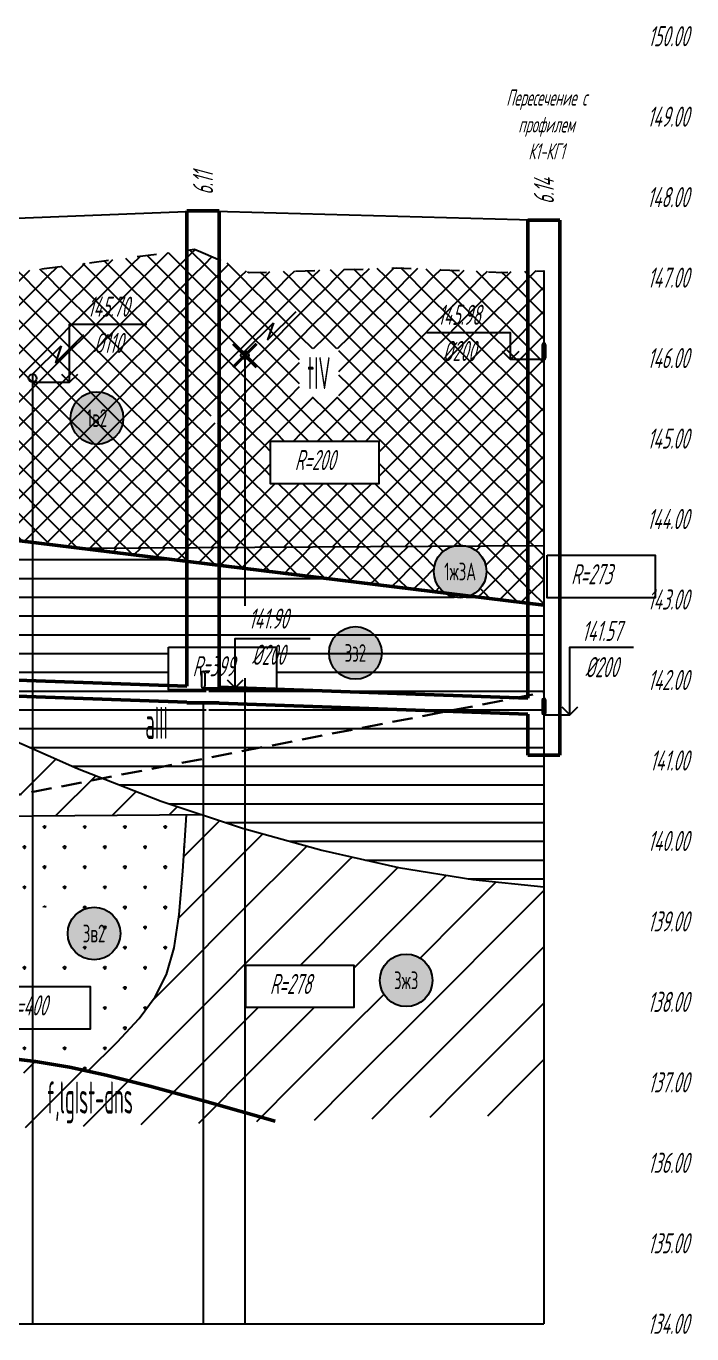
# Model space of a CAD drawing. Header units: metres. Extents: x -34 to 1749, y -3376 to -2956.
# Drawn here: x 753.7 to 836.4, y -3227.7 to -3065.2 of the extents above; entities that cross this region are included whole.
import ezdxf
from ezdxf.enums import TextEntityAlignment as Align

# ---------------------------------------------------------------- set-up
doc = ezdxf.new("R2010")
doc.units = ezdxf.units.M
doc.header["$LTSCALE"] = 0.2
for name, pattern in [('ACAD_ISO03W100', [30, 12, -18]), ('CONTINUA', [0]), ('штриховая', [19.05, 12.7, -6.35])]:
    doc.linetypes.add(name, pattern=pattern)
for name, color, linetype in [('PR_RD', 7, 'Continuous'), ('Линейка', 7, 'Continuous'), ('МГТ_Демонтаж сети', 7, 'Continuous'), ('МГТ_ИГ_Геология', 252, 'Continuous'), ('Примыкания', 7, 'Continuous'), ('Проектная земля', 7, 'Continuous'), ('Таблица', 7, 'Continuous'), ('Трубы', 7, 'Continuous'), ('Узлы', 7, 'Continuous'), ('Чёрная земля', 7, 'ACAD_ISO03W100')]:
    doc.layers.add(name, color=color, linetype=linetype)
doc.layers.add('МГТ_НВК_В1_СЕТЬ', color=160, linetype='CONTINUA', lineweight=60)
doc.styles.add('SPDS', font='SPDS', dxfattribs={"width": 0.7, "oblique": 15, "height": 2.5})
doc.styles.get("Standard").update_dxf_attribs({"font": 'SPDS.shx', "width": 0.7, "oblique": 15, "height": 3})
doc.styles.add('Стиль Simplex', font='simplex.shx')
pattern_1 = [(45, (-4.154, -2825.848), (0, 21), [9.8995, -19.799]), (45, (9.846, -2839.848), (0, 21), [9.8995, -19.799]), (45, (-4.154, -2839.848), (0, 21), [14.142, -15.5565]), (45, (5.846, -2829.848), (0, 21), [15.556, -14.1425]), (45, (2.846, -2839.848), (0, 21), [19.799, -9.8995]), (45, (-4.154, -2832.848), (0, 21), [19.799, -9.8995])]

# ---------------------------------------------------------------- blocks, each defined once
blk = doc.blocks.new('круг1_-30_2')
at = {"layer": 'МГТ_ИГ_Геология', "true_color": 0xffffff}
blk.add_hatch(color=7, dxfattribs=at).paths.add_polyline_path([(-0.327, 0, 1), (0.327, 0, 1)])
at = {"color": 7, "lineweight": 25}
blk.add_circle((0, 0), 0.327, dxfattribs=at)
at = {"color": 7, "lineweight": 25, "style": 'Стиль Simplex', "width": 0.590909}
blk.add_text('1в2', height=0.22, dxfattribs=at).set_placement((0, 0), align=Align.MIDDLE_CENTER)
blk = doc.blocks.new('круг1_-26_3_-64_')
at = {"layer": 'МГТ_ИГ_Геология', "true_color": 0xffffff}
blk.add_hatch(color=7, dxfattribs=at).paths.add_polyline_path([(-0.327, 0, 1), (0.327, 0, 1)])
at = {"color": 7, "lineweight": 25}
blk.add_circle((0, 0), 0.327, dxfattribs=at)
at = {"layer": 'МГТ_ИГ_Геология', "style": 'Стиль Simplex', "width": 0.590909}
blk.add_text('1ж3А', height=0.22, dxfattribs=at).set_placement((0, 0), align=Align.MIDDLE_CENTER)
blk = doc.blocks.new('круг3_-25_2')
at = {"true_color": 0xffffff}
blk.add_hatch(color=7, dxfattribs=at).paths.add_polyline_path([(-0.327, 0, 1), (0.327, 0, 1)])
at = {"color": 7, "lineweight": 25}
blk.add_circle((0, 0), 0.327, dxfattribs=at)
at = {"color": 18, "lineweight": 25, "true_color": 0x000000, "style": 'Стиль Simplex', "width": 0.590909}
blk.add_text('3з2', height=0.22, dxfattribs=at).set_placement((0, 0), align=Align.MIDDLE_CENTER)
blk = doc.blocks.new('круг3_-30_2')
at = {"true_color": 0xffffff}
blk.add_hatch(color=7, dxfattribs=at).paths.add_polyline_path([(-0.327, 0, 1), (0.327, 0, 1)])
at = {"color": 7, "lineweight": 25}
blk.add_circle((0, 0), 0.327, dxfattribs=at)
at = {"color": 7, "lineweight": 25, "style": 'Стиль Simplex', "width": 0.590909}
blk.add_text('3в2', height=0.22, dxfattribs=at).set_placement((0, 0), align=Align.MIDDLE_CENTER)
blk = doc.blocks.new('круг3_-26_3')
at = {"true_color": 0xffffff}
blk.add_hatch(color=7, dxfattribs=at).paths.add_polyline_path([(-0.327, 0, 1), (0.327, 0, 1)])
at = {"color": 7, "lineweight": 25}
blk.add_circle((0, 0), 0.327, dxfattribs=at)
at = {"color": 7, "lineweight": 25, "style": 'Стиль Simplex', "width": 0.590909}
blk.add_text('3ж3', height=0.22, dxfattribs=at).set_placement((0, 0), align=Align.MIDDLE_CENTER)
blk = doc.blocks.new('usl_1')
for p, q in [((2.83, 1.41), (6.36, 4.95)), ((0, 0), (3.54, 3.54)), ((3.54, 3.54), (2.83, 1.41))]:
    blk.add_line(p, q)
blk.add_circle((0, -0.5), 0.5)
blk = doc.blocks.new('Демонтаж_В1')
at = {"layer": 'МГТ_НВК_В1_СЕТЬ', "color": 7, "linetype": 'ByBlock', "lineweight": 40, "ltscale": 0.15}
for points in [[(10858.38, -5529.48), (10858.38, -5533.59)], [(10856.32, -5531.54), (10860.43, -5531.54)]]:
    blk.add_lwpolyline(points, dxfattribs=at)
blk = doc.blocks.new('уке')
at = {"layer": 'МГТ_ИГ_Геология'}
blk.add_lwpolyline([(147.85, -230.19), (161.29, -230.19), (161.29, -235.48), (147.85, -235.48)], close=True, dxfattribs=at)
at = {"layer": 'МГТ_ИГ_Геология', "insert": (150.84, -231.29), "char_height": 2.5, "attachment_point": 1}
blk.add_mtext_dynamic_manual_height_columns('R=200', width=10.097, gutter_width=15, heights=[0], dxfattribs=at)
blk = doc.blocks.new('31231')
at = {"layer": 'МГТ_ИГ_Геология'}
blk.add_lwpolyline([(153.57, -218.19), (167.02, -218.19), (167.02, -223.48), (153.57, -223.48)], close=True, dxfattribs=at)
at = {"layer": 'МГТ_ИГ_Геология', "insert": (156.56, -219.29), "char_height": 2.5, "attachment_point": 1}
blk.add_mtext_dynamic_manual_height_columns('R=273', width=10.097, gutter_width=15, heights=[0], dxfattribs=at)
blk = doc.blocks.new('уенрке')
at = {"layer": 'МГТ_ИГ_Геология'}
blk.add_lwpolyline([(147.85, -230.19), (161.29, -230.19), (161.29, -235.48), (147.85, -235.48)], close=True, dxfattribs=at)
at = {"layer": 'МГТ_ИГ_Геология', "insert": (150.84, -231.29), "char_height": 2.5, "attachment_point": 1}
blk.add_mtext_dynamic_manual_height_columns('R=278', width=10.097, gutter_width=15, heights=[0], dxfattribs=at)
blk = doc.blocks.new('онгшлш')
at = {"layer": 'МГТ_ИГ_Геология'}
blk.add_lwpolyline([(147.85, -230.19), (161.29, -230.19), (161.29, -235.48), (147.85, -235.48)], close=True, dxfattribs=at)
at = {"layer": 'МГТ_ИГ_Геология', "insert": (150.84, -231.29), "char_height": 2.5, "attachment_point": 1}
blk.add_mtext_dynamic_manual_height_columns('R=399', width=10.097, gutter_width=15, heights=[0], dxfattribs=at)
blk = doc.blocks.new('A$C14065AAB')
at = {"layer": 'МГТ_ИГ_Геология'}
blk.add_lwpolyline([(0, 5.29), (13.44, 5.29), (13.44, 0), (0, 0)], close=True, dxfattribs=at)
at = {"layer": 'МГТ_ИГ_Геология', "insert": (2.99, 4.2), "char_height": 2.5, "attachment_point": 1}
blk.add_mtext_dynamic_manual_height_columns('R=400', width=10.097, gutter_width=15, heights=[0], dxfattribs=at)

msp = doc.modelspace()

# ---------------------------------------------------------------- hatches: boundary and pattern name
at = {"layer": 'МГТ_ИГ_Геология'}
h = msp.add_hatch(dxfattribs=at)
h.set_pattern_fill('GR24', color=256, scale=10, style=0, pattern_type=2)
h.set_pattern_definition([(225, (-1.154, -2839.8476), (3e-16, -3), [2.1213, -2.121341]), (315, (-2.654, -2838.3476), (3, 0), [2.1213, -2.121341]), (45, (-4.154, -2839.8476), (0, 3), [2.1213, -2.121341]), (135, (-2.654, -2841.3476), (-3, 3e-16), [2.1213, -2.121341])])
edge = h.paths.add_edge_path()
edge.add_line((818.051, -3095.595), (813.045, -3095.794))
edge.add_line((813.045, -3095.794), (799.76, -3095.246))
edge.add_line((799.76, -3095.246), (781.432, -3095.834))
edge.add_line((781.432, -3095.834), (775.681, -3093.368))
edge.add_line((775.681, -3093.368), (774.637, -3092.919))
edge.add_line((774.637, -3092.919), (753.446, -3095.653))
edge.add_line((753.446, -3095.653), (746.072, -3096.452))
edge.add_line((746.072, -3096.452), (737.694, -3097.236))
edge.add_line((737.694, -3097.236), (735.523, -3096.452))
edge.add_line((735.523, -3096.452), (727.967, -3093.295))
edge.add_line((727.967, -3093.295), (727.332, -3092.226))
edge.add_line((727.332, -3092.226), (726.32, -3092.464))
edge.add_line((726.32, -3092.464), (720.343, -3092.878))
edge.add_line((720.343, -3092.878), (720.343, -3127.452))
edge.add_line((720.343, -3127.452), (736.694, -3127.452))
edge.add_line((736.694, -3127.452), (736.694, -3102.452))
edge.add_line((736.694, -3102.452), (738.694, -3102.452))
edge.add_line((738.694, -3102.452), (738.694, -3127.452))
edge.add_line((738.694, -3127.452), (760.591, -3130.136))
edge.add_line((760.591, -3130.136), (806.62, -3129.874))
edge.add_arc((807.64, -3132.984), 3.273, 72.49253, 108.16137, ccw=False)
edge.add_line((808.625, -3129.862), (818.051, -3129.808))
edge.add_line((818.051, -3129.808), (818.051, -3095.595))
h.paths.add_polyline_path([(742.914, -3109.946), (741.484, -3109.946), (742.184, -3108.516)], flags=16)
edge = h.paths.add_edge_path(flags=16)
edge.add_arc((777.233, -3113.914), 0.597, 0, 360)
h.paths.add_polyline_path([(742.184, -3122.516), (742.914, -3123.946), (741.484, -3123.946)], flags=16)
h.paths.add_polyline_path([(775.166, -3115.564), (779.299, -3115.564)], flags=16)
h.paths.add_polyline_path([(787.638, -3111.327), (792.533, -3111.327), (792.533, -3105.327), (787.638, -3105.327)], flags=16)
h.paths.add_polyline_path([(739.144, -3127.502), (746.503, -3127.502), (746.503, -3124.202), (739.144, -3124.202)], flags=16)
h.paths.add_polyline_path([(728.954, -3127.502), (736.244, -3127.502), (736.244, -3124.202), (728.954, -3124.202)], flags=17)
h.paths.add_polyline_path([(729.016, -3102.902), (736.244, -3102.902)], flags=16)
h.paths.add_polyline_path([(784.085, -3116.782), (797.528, -3116.782), (797.528, -3122.077), (784.085, -3122.077)], flags=16)
h.paths.add_polyline_path([(786.287, -3121.178), (793.837, -3121.178), (794.882, -3117.277), (787.332, -3117.277)], flags=8)
h = msp.add_hatch(dxfattribs=at)
h.set_pattern_fill('GR07', color=256, scale=10, style=0, pattern_type=2)
h.set_pattern_definition([(0, (-4.244, -2839.8476), (0, 7), [16.33, 0]), (0, (-4.244, -2837.5176), (0, 7), [16.33, 0]), (0, (-4.244, -2835.1776), (0, 7), [16.33, 0])])
edge = h.paths.add_edge_path()
edge.add_line((818.051, -3137.18), (808.797, -3136.045))
edge.add_arc((807.64, -3132.984), 3.273, 235.32579, 290.69774, ccw=False)
edge.add_line((805.778, -3135.675), (738.694, -3127.452))
edge.add_line((738.694, -3127.452), (738.694, -3147.452))
edge.add_line((738.694, -3147.452), (749.481, -3152.801))
edge.add_line((749.481, -3152.801), (760.077, -3157.482))
edge.add_line((760.077, -3157.482), (770.456, -3161.506))
edge.add_line((770.456, -3161.506), (780.587, -3164.886))
edge.add_line((780.587, -3164.886), (790.441, -3167.631))
edge.add_line((790.441, -3167.631), (799.989, -3169.753))
edge.add_line((799.989, -3169.753), (809.202, -3171.262))
edge.add_line((809.202, -3171.262), (818.051, -3172.17))
edge.add_line((818.051, -3172.17), (818.051, -3137.18))
edge = h.paths.add_edge_path(flags=16)
edge.add_arc((781.306, -3148.715), 0.619, 0, 360)
h.paths.add_polyline_path([(742.964, -3140.202), (741.424, -3140.202), (741.424, -3138.702), (742.964, -3138.702)], flags=16)
h.paths.add_polyline_path([(736.694, -3127.452), (720.343, -3127.452), (720.343, -3147.452), (736.694, -3147.452)])
h.paths.add_polyline_path([(779.27, -3150.365), (783.341, -3150.365)], flags=16)
h.paths.add_polyline_path([(776.089, -3150.692), (776.382, -3150.761), (776.382, -3144.761), (776.089, -3144.692)], flags=16)
h.paths.add_polyline_path([(729.202, -3147.502), (736.244, -3147.502), (736.244, -3144.202), (729.202, -3144.202)])
h.paths.add_polyline_path([(739.291, -3147.502), (746.334, -3147.502), (746.334, -3144.202), (739.291, -3144.202)], flags=16)
h.paths.add_polyline_path([(771.39, -3142.401), (784.833, -3142.401), (784.833, -3147.696), (771.39, -3147.696)], flags=16)
h.paths.add_polyline_path([(773.553, -3146.748), (781.234, -3146.748), (782.266, -3142.896), (774.585, -3142.896)], flags=8)
h = msp.add_hatch(dxfattribs=at)
h.set_pattern_fill('GR24', color=256, scale=10, style=0, pattern_type=2)
h.set_pattern_definition([(225, (14.0255, -2903.0034), (3e-16, -3), [2.1213, -2.121341]), (315, (12.5255, -2901.5034), (3, 0), [2.1213, -2.121341]), (45, (11.0255, -2903.0034), (0, 3), [2.1213, -2.121341]), (135, (12.5255, -2904.5034), (-3, 3e-16), [2.1213, -2.121341])])
h.paths.add_polyline_path([(806.62, -3129.874), (760.591, -3130.136), (805.778, -3135.675, -0.2462056), (804.367, -3132.984, -0.3241414)])
h.paths.add_polyline_path([(818.051, -3129.808), (808.625, -3129.862, -0.3272973), (810.913, -3132.984, -0.3119549), (808.797, -3136.045), (818.051, -3137.18)])
h = msp.add_hatch(dxfattribs=at)
h.set_pattern_fill('GR38', color=256, scale=10, style=0, pattern_type=2)
h.set_pattern_definition(pattern_1)
h.paths.add_polyline_path([(736.694, -3147.452), (720.343, -3147.452), (720.343, -3163.452), (725.494, -3163.452), (724.194, -3161.152), (726.794, -3161.152), (725.494, -3163.452), (736.694, -3163.452)])
h.paths.add_polyline_path([(738.694, -3147.452), (738.694, -3163.452), (775.521, -3163.196), (770.456, -3161.506), (760.077, -3157.482), (749.481, -3152.801)])
h.paths.add_polyline_path([(742.964, -3157.702), (742.964, -3159.202), (741.424, -3159.202), (741.424, -3157.702)], flags=16)
h.paths.add_polyline_path([(753.088, -3159.825, -1), (746.542, -3159.825, -1)], flags=16)
h.paths.add_polyline_path([(728.954, -3163.502), (736.244, -3163.502), (736.244, -3160.202), (728.954, -3160.202)], flags=9)
h.paths.add_polyline_path([(747.532, -3161.475), (752.098, -3161.475), (752.098, -3158.175), (747.532, -3158.175)], flags=8)
h.paths.add_polyline_path([(739.144, -3163.502), (743.959, -3163.502), (743.959, -3160.202), (739.144, -3160.202)], flags=9)
h.paths.add_polyline_path([(721.471, -3153.665), (734.913, -3153.665), (734.913, -3158.959), (721.471, -3158.959)], flags=16)
h.paths.add_polyline_path([(723.645, -3158.115), (731.258, -3158.115), (732.318, -3154.16), (724.705, -3154.16)], flags=8)
h = msp.add_hatch(dxfattribs=at)
h.set_pattern_fill('GR28', color=256, scale=10, style=0, pattern_type=2)
h.set_pattern_definition([(90, (-4.154, -2839.7676), (-2.5, 2.5), [0.11, -4.89]), (45, (-4.154, -2839.6576), (-2.5, 2.5), [0.113137, -3.422397]), (0, (-4.074, -2839.5776), (2.5, 2.5), [0.11, -4.89]), (315, (-3.964, -2839.5776), (2.5, 2.5), [0.113137, -3.422397]), (90, (-3.884, -2839.7676), (-2.5, 2.5), [0.11, -4.89]), (45, (-3.964, -2839.8476), (-2.5, 2.5), [0.113137, -3.422397]), (0, (-4.074, -2839.8476), (2.5, 2.5), [0.11, -4.89]), (315, (-4.154, -2839.7676), (2.5, 2.5), [0.113137, -3.422397])])
h.paths.add_polyline_path([(773.183, -3170.206), (773.617, -3163.209), (738.694, -3163.452), (738.694, -3192.452), (745.188, -3192.916), (750.391, -3193.356), (754.841, -3193.875), (759.078, -3194.577), (761.359, -3195.071), (764.995, -3191.489), (767.743, -3188.539), (769.746, -3185.848), (771.148, -3183.043), (772.093, -3179.75), (772.723, -3175.595)])
h.paths.add_polyline_path([(758.84, -3177.972, -1), (752.295, -3177.972, -1)], flags=16)
h.paths.add_polyline_path([(742.914, -3173.946), (741.484, -3173.946), (742.184, -3172.516)], flags=16)
h.paths.add_polyline_path([(736.694, -3163.452), (720.343, -3163.452), (720.343, -3192.452), (736.694, -3192.452)])
h.paths.add_polyline_path([(739.144, -3192.502), (744.206, -3192.502), (744.206, -3189.202), (739.144, -3189.202)], flags=25)
h.paths.add_polyline_path([(728.954, -3192.502), (736.244, -3192.502), (736.244, -3189.202), (728.954, -3189.202)], flags=9)
h.paths.add_polyline_path([(723.404, -3167.724), (736.533, -3167.724), (736.533, -3162.695), (723.404, -3162.695)], flags=9)
h.paths.add_polyline_path([(748.205, -3184.56), (761.647, -3184.56), (761.647, -3189.854), (748.205, -3189.854)], flags=16)
h.paths.add_polyline_path([(750.407, -3188.762), (758.132, -3188.762), (759.125, -3185.055), (751.4, -3185.055)], flags=8)
h = msp.add_hatch(dxfattribs=at)
h.set_pattern_fill('GR38', color=256, scale=10, style=0, pattern_type=2)
h.set_pattern_definition(pattern_1)
h.paths.add_polyline_path([(818.051, -3172.17), (809.202, -3171.262), (799.989, -3169.753), (790.441, -3167.631), (780.587, -3164.886), (775.521, -3163.196), (773.617, -3163.209), (773.183, -3170.206), (772.723, -3175.595), (772.093, -3179.75), (771.148, -3183.043), (769.746, -3185.848), (767.743, -3188.539), (764.995, -3191.489), (761.359, -3195.071), (763.639, -3195.566), (769.064, -3196.945), (775.891, -3198.817), (784.659, -3201.287), (818.051, -3200.441)])
h.paths.add_polyline_path([(804.207, -3183.789, -1), (797.661, -3183.789, -1)], flags=16)
h.paths.add_polyline_path([(798.651, -3185.439), (803.218, -3185.439), (803.218, -3182.139), (798.651, -3182.139)], flags=8)
h.paths.add_polyline_path([(780.996, -3181.886), (794.438, -3181.886), (794.438, -3187.18), (780.996, -3187.18)], flags=16)
h.paths.add_polyline_path([(783.197, -3186.282), (790.791, -3186.282), (791.836, -3182.381), (784.243, -3182.381)], flags=8)
h = msp.add_hatch(dxfattribs=at)
h.set_pattern_fill('GR38', color=256, scale=10, style=0, pattern_type=2)
h.set_pattern_definition(pattern_1)
h.paths.add_polyline_path([(736.694, -3192.452), (720.343, -3192.452), (720.343, -3202.452), (736.694, -3202.452)])
h.paths.add_polyline_path([(763.639, -3195.566), (759.078, -3194.577), (754.841, -3193.875), (750.391, -3193.356), (745.188, -3192.916), (742.282, -3192.708), (742.914, -3193.946), (741.484, -3193.946), (742.096, -3192.695), (738.694, -3192.452), (738.694, -3202.452), (784.659, -3201.287), (775.891, -3198.817), (769.064, -3196.945)])
h.paths.add_polyline_path([(742.964, -3197.702), (742.964, -3199.202), (741.424, -3199.202), (741.424, -3197.702)], flags=16)
h.paths.add_polyline_path([(754.473, -3197.693, -1), (747.927, -3197.693, -1)], flags=16)
h.paths.add_polyline_path([(748.422, -3199.343), (753.979, -3199.343), (753.979, -3196.043), (748.422, -3196.043)], flags=8)
h.paths.add_polyline_path([(754.884, -3203.022), (769.97, -3203.022), (769.97, -3195.022), (754.884, -3195.022)], flags=9)
h.paths.add_polyline_path([(721.933, -3195.169), (735.375, -3195.169), (735.375, -3200.464), (721.933, -3200.464)], flags=16)
h.paths.add_polyline_path([(724.135, -3199.565), (731.685, -3199.565), (732.73, -3195.664), (725.18, -3195.664)], flags=8)

# ---------------------------------------------------------------- linework, layer by layer
at = {"layer": 'МГТ_ИГ_Геология', "flags": 128}
msp.add_lwpolyline([(818.051, -3095.595), (818.051, -3200.441)], dxfattribs=at)
at = {"layer": 'МГТ_ИГ_Геология', "linetype": 'Continuous', "lineweight": 50, "flags": 128}
for points in [[(738.694, -3127.452), (818.051, -3137.18)], [(738.694, -3192.452), (745.188, -3192.916), (750.391, -3193.356), (754.841, -3193.875), (759.078, -3194.577), (763.639, -3195.566), (769.064, -3196.945), (775.891, -3198.817), (784.659, -3201.287)]]:
    msp.add_lwpolyline(points, dxfattribs=at)
at = {"layer": 'МГТ_ИГ_Геология', "linetype": 'Continuous', "lineweight": 25, "flags": 128}
for points in [[(818.051, -3129.808), (760.591, -3130.136)], [(738.694, -3147.452), (749.481, -3152.801), (760.077, -3157.482), (770.456, -3161.506), (780.587, -3164.886), (790.441, -3167.631), (799.989, -3169.753), (809.202, -3171.262), (818.051, -3172.17)], [(738.694, -3163.452), (775.521, -3163.196)], [(761.359, -3195.071), (764.995, -3191.489), (767.743, -3188.539), (769.746, -3185.848), (771.148, -3183.043), (772.093, -3179.75), (772.723, -3175.595), (773.183, -3170.206), (773.617, -3163.209)]]:
    msp.add_lwpolyline(points, dxfattribs=at)
at = {"layer": 'МГТ_ИГ_Геология', "color": 5, "linetype": 'штриховая', "lineweight": 30, "flags": 128}
msp.add_lwpolyline([(720.343, -3163.452), (738.694, -3163.452), (818.051, -3148.018)], dxfattribs=at)
at = {"layer": 'Примыкания'}
for p, q in [((817.847, -3104.806), (817.847, -3106.448)), ((818.257, -3104.806), (818.257, -3106.448)), ((775.476, -3145.599), (775.476, -3147.24)), ((775.886, -3145.599), (775.886, -3147.24)), ((817.847, -3148.946), (817.847, -3150.588)), ((818.257, -3148.946), (818.257, -3150.588))]:
    msp.add_line(p, q, dxfattribs=at)
at = {"layer": 'Примыкания', "color": 0, "flags": 128}
for points in [[(754.494, -3109.467), (759.101, -3109.467), (759.101, -3102.238), (768.714, -3102.238)], [(818.009, -3106.653), (813.92, -3106.653), (813.92, -3103.334), (803.52, -3103.334)], [(814.92, -3105.653), (813.92, -3106.653), (812.92, -3105.653)], [(758.101, -3108.467), (759.101, -3109.467), (760.101, -3108.467)], [(775.681, -3147.446), (779.675, -3147.446), (779.675, -3141.303), (788.997, -3141.303)], [(818.052, -3150.793), (821.266, -3150.793), (821.266, -3142.402), (829.18, -3142.402)], [(778.675, -3146.446), (779.675, -3147.446), (780.675, -3146.446)], [(820.266, -3149.793), (821.266, -3150.793), (822.266, -3149.793)]]:
    msp.add_lwpolyline(points, dxfattribs=at)
at = {"layer": 'Примыкания'}
for centre, start, end in [((818.052, -3104.806), 0, 180), ((818.052, -3106.448), 180, 360), ((775.681, -3145.599), 360, 180), ((775.681, -3147.24), 180, 0), ((818.052, -3148.946), 0, 180), ((818.052, -3150.588), 180, 360)]:
    msp.add_arc(centre, 0.205, start, end, dxfattribs=at)
at = {"layer": 'Проектная земля', "flags": 128}
for points in [[(737.695, -3089.654), (775.681, -3088.18)], [(775.681, -3088.18), (818.052, -3089.341)]]:
    msp.add_lwpolyline(points, dxfattribs=at)
at = {"layer": 'Таблица'}
msp.add_line((720.343, -3226.467), (818.052, -3226.467), dxfattribs=at)
at = {"layer": 'Трубы', "lineweight": 50, "flags": 128}
for points in [[(739.695, -3146.035), (773.681, -3147.225)], [(777.681, -3147.365), (816.052, -3148.708)], [(739.695, -3148.035), (773.681, -3149.225)], [(777.681, -3149.365), (816.052, -3150.708)]]:
    msp.add_lwpolyline(points, dxfattribs=at)
at = {"layer": 'Узлы', "lineweight": 50}
for p, q in [((773.681, -3088.18), (777.681, -3088.18)), ((773.681, -3088.18), (773.681, -3147.225)), ((777.681, -3088.18), (777.681, -3147.365)), ((816.052, -3089.341), (820.052, -3089.341)), ((816.052, -3089.341), (816.052, -3148.708)), ((820.052, -3089.341), (820.052, -3155.804)), ((773.681, -3149.225), (773.681, -3149.321)), ((773.681, -3149.321), (777.681, -3149.321)), ((777.681, -3149.365), (777.681, -3149.321)), ((816.052, -3150.708), (816.052, -3155.804)), ((816.052, -3155.804), (820.052, -3155.804))]:
    msp.add_line(p, q, dxfattribs=at)
at = {"layer": 'Узлы'}
for p, q in [((780.881, -3105.617), (780.881, -3137.251)), ((754.495, -3108.467), (754.495, -3226.467)), ((780.881, -3146.239), (780.881, -3226.467)), ((775.681, -3149.321), (775.681, -3226.467)), ((818.052, -3150.804), (818.052, -3226.467))]:
    msp.add_line(p, q, dxfattribs=at)
at = {"layer": 'Чёрная земля', "flags": 128}
for points in [[(737.695, -3097.251), (746.073, -3096.467), (753.447, -3095.668), (774.637, -3092.934), (775.681, -3093.382)], [(775.681, -3093.382), (781.433, -3095.849), (799.76, -3095.26), (813.045, -3095.809), (818.052, -3095.61)]]:
    msp.add_lwpolyline(points, dxfattribs=at)

# ---------------------------------------------------------------- block references
at = {"layer": 'PR_RD'}
for p in [(780.881, -3105.617), (754.495, -3108.467)]:
    msp.add_blockref('usl_1', p, dxfattribs=at)
at = {"layer": 'МГТ_Демонтаж сети', "color": 7, "linetype": 'ByBlock', "rotation": 45}
msp.add_blockref('Демонтаж_В1', (-10808.537, -6872.779), dxfattribs=at)
at = {"layer": 'МГТ_ИГ_Геология', "xscale": 10, "yscale": 10, "zscale": 10}
for name, p in [('круг1_-30_2', (762.493, -3113.914)), ('круг1_-26_3_-64_', (807.64, -3132.984)), ('круг3_-25_2', (794.62, -3143.108)), ('круг3_-30_2', (762.132, -3177.972)), ('круг3_-26_3', (800.934, -3183.789))]:
    msp.add_blockref(name, p, dxfattribs=at)
at = {"layer": 'МГТ_ИГ_Геология', "color": 3}
for name, p in [('уке', (636.237, -2886.594)), ('31231', (664.874, -2912.781)), ('онгшлш', (623.542, -2912.212)), ('уенрке', (633.148, -2951.697)), ('A$C14065AAB', (748.205, -3189.854))]:
    msp.add_blockref(name, p, dxfattribs=at)

# ---------------------------------------------------------------- texts
at = {"layer": 'Линейка', "oblique": 15, "width": 0.7}
for s, p in [('150.00', (836.052, -3066.467)), ('149.00', (836.052, -3076.467)), ('148.00', (836.052, -3086.467)), ('147.00', (836.052, -3096.467)), ('146.00', (836.052, -3106.467)), ('145.00', (836.052, -3116.467)), ('144.00', (836.052, -3126.467)), ('143.00', (836.052, -3136.467)), ('142.00', (836.052, -3146.467)), ('141.00', (836.052, -3156.467)), ('140.00', (836.052, -3166.467)), ('139.00', (836.052, -3176.467)), ('138.00', (836.052, -3186.467)), ('137.00', (836.052, -3196.467)), ('136.00', (836.052, -3206.467)), ('135.00', (836.052, -3216.467)), ('134.00', (836.052, -3226.467))]:
    msp.add_text(s, height=2.5, dxfattribs=at).set_placement(p, align=Align.MIDDLE_RIGHT)
at = {"layer": 'МГТ_ИГ_Геология', "lineweight": 30, "style": 'Стиль Simplex', "width": 0.4}
for s, p in [('tIV', (788.638, -3108.327)), ('aIII', (768.509, -3151.787)), ('f,lgIst-dns', (756.217, -3198.356))]:
    msp.add_text(s, height=4, dxfattribs=at).set_placement(p, align=Align.MIDDLE_LEFT)
at = {"layer": 'МГТ_ИГ_Геология', "lineweight": 25, "insert": (812.44, -3073.099), "char_height": 2, "attachment_point": 1}
msp.add_mtext_dynamic_manual_height_columns('\\pxqc;Пересечение с профилем К1-КГ1', width=11.83752, gutter_width=15, heights=[0], dxfattribs=at)
at = {"layer": 'Примыкания', "color": 0, "style": 'SPDS', "oblique": 15, "width": 0.7}
for s, p in [('145.70', (763.908, -3100.081)), ('145.98', (807.523, -3101.084)), ('%%C110', (763.908, -3104.581)), ('%%C200', (807.523, -3105.584)), ('141.90', (783.797, -3138.834)), ('141.57', (825.231, -3140.369)), ('%%C200', (783.797, -3143.334)), ('%%C200', (825.231, -3144.869))]:
    msp.add_text(s, height=2.5, dxfattribs=at).set_placement(p, align=Align.MIDDLE_CENTER)
at = {"layer": 'Узлы', "oblique": 15, "width": 0.7}
for s, p in [('6.11', (775.681, -3086.18)), ('6.14', (818.052, -3087.341))]:
    msp.add_text(s, height=2.5, rotation=90, dxfattribs=at).set_placement(p, align=Align.MIDDLE_LEFT)

doc.saveas('drawing.dxf')
